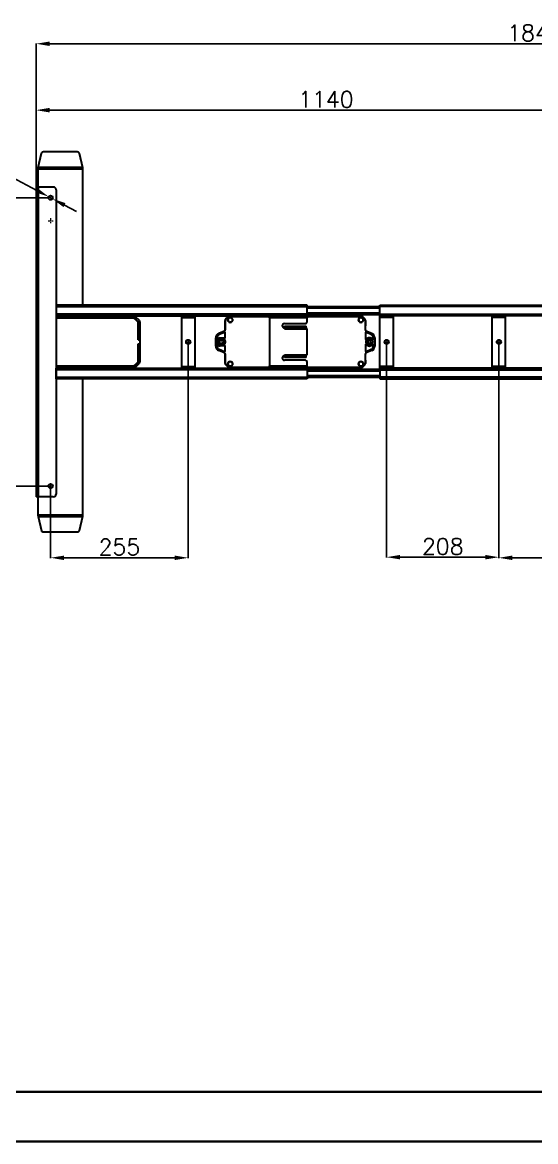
# Model space of a CAD drawing. Header units: millimetres. Extents: x 20580 to 29102, y 1988 to 5937.
# Drawn here: x 24687 to 25638, y 2064 to 4141 of the extents above; entities that cross this region are included whole.
import ezdxf

# ---------------------------------------------------------------- set-up
doc = ezdxf.new("R2010")
doc.units = ezdxf.units.MM
doc.linetypes.add('CENTER2', pattern=[7.5, 5, -1, 0.5, -1])
for name, color, linetype, lineweight in [('CAXA0', 7, 'Continuous', 70), ('CAXA3', 7, 'Continuous', 18), ('輪廓線', 7, 'Continuous', 20)]:
    doc.layers.add(name, color=color, linetype=linetype, lineweight=lineweight)
doc.styles.get("Standard").update_dxf_attribs({"font": 'romans.shx'})
doc.dimstyles.new('ISO-25', dxfattribs={"dimtxt": 6, "dimasz": 6, "dimexe": 0.5, "dimexo": 0.625, "dimgap": 1.2, "dimtad": 1, "dimdsep": 46, "dimtxsty": 'Standard', "dimcen": 2.5, "dimclrd": 3, "dimclre": 3, "dimclrt": 3, "dimadec": 0, "dimazin": 0, "dimtfac": 1, "dimtmove": 0, "dimatfit": 3, "dimfxl": 1.25, "dimarcsym": 0})

# ---------------------------------------------------------------- blocks, each defined once
blk = doc.blocks.new('*D129')
at = {"layer": 'Defpoints', "color": 0}
for p in [(25851.9, 3977.9), (24711.9, 3835.3), (25851.9, 3835.3)]:
    blk.add_point(p, dxfattribs=at)
at = {"layer": '輪廓線', "color": 4, "lineweight": -2}
for p, q in [((24711.9, 3835.9), (24711.9, 3978.4)), ((24736.9, 3977.9), (25826.9, 3977.9)), ((25851.9, 3835.9), (25851.9, 3978.4))]:
    blk.add_line(p, q, dxfattribs=at)
at = {"layer": '輪廓線', "color": 4}
for points in [[(24736.9, 3982.1), (24736.9, 3973.7), (24711.9, 3977.9)], [(25826.9, 3982.1), (25826.9, 3973.7), (25851.9, 3977.9)]]:
    blk.add_solid(points, dxfattribs=at)
at = {"layer": '輪廓線', "color": 4, "lineweight": 18, "insert": (25249.3, 3997.9), "char_height": 30, "attachment_point": 5}
blk.add_mtext('1140', dxfattribs=at)
blk = doc.blocks.new('*D130')
at = {"layer": 'Defpoints', "color": 0}
for p in [(26551.9, 4101.2), (24711.9, 3835.3), (26551.9, 3835.3)]:
    blk.add_point(p, dxfattribs=at)
at = {"layer": '輪廓線', "color": 4, "lineweight": -2}
for p, q in [((24711.9, 3835.9), (24711.9, 4101.7)), ((24736.9, 4101.2), (26526.9, 4101.2)), ((26551.9, 3835.9), (26551.9, 4101.7))]:
    blk.add_line(p, q, dxfattribs=at)
at = {"layer": '輪廓線', "color": 4}
for points in [[(24736.9, 4105.3), (24736.9, 4097), (24711.9, 4101.2)], [(26526.9, 4105.3), (26526.9, 4097), (26551.9, 4101.2)]]:
    blk.add_solid(points, dxfattribs=at)
at = {"layer": '輪廓線', "color": 4, "lineweight": 18, "insert": (25636.9, 4121.2), "char_height": 30, "attachment_point": 5}
blk.add_mtext('1840', dxfattribs=at)
blk = doc.blocks.new('*D131')
at = {"layer": 'Defpoints', "color": 0}
for p in [(24734.9, 3815.3), (24598.4, 3280.3), (24734.9, 3280.3)]:
    blk.add_point(p, dxfattribs=at)
at = {"layer": '輪廓線', "color": 4, "lineweight": -2}
for p, q in [((24734.3, 3815.3), (24597.9, 3815.3)), ((24598.4, 3790.3), (24598.4, 3305.3)), ((24734.3, 3280.3), (24597.9, 3280.3))]:
    blk.add_line(p, q, dxfattribs=at)
at = {"layer": '輪廓線', "color": 4}
for points in [[(24594.3, 3790.3), (24602.6, 3790.3), (24598.4, 3815.3)], [(24594.3, 3305.3), (24602.6, 3305.3), (24598.4, 3280.3)]]:
    blk.add_solid(points, dxfattribs=at)
at = {"layer": '輪廓線', "color": 4, "lineweight": 18, "insert": (24578.4, 3547.8), "char_height": 30, "attachment_point": 5, "rotation": 90}
blk.add_mtext('535', dxfattribs=at)
blk = doc.blocks.new('*D132')
at = {"layer": 'Defpoints', "color": 0}
for p in [(24735.4, 3817.2), (24742.5, 3813.4)]:
    blk.add_point(p, dxfattribs=at)
at = {"layer": '輪廓線', "color": 4, "lineweight": -2}
for p, q in [((24485.2, 3949.6), (24713.3, 3828.9)), ((24742.5, 3813.4), (24735.4, 3817.2)), ((24764.6, 3801.7), (24786.7, 3790))]:
    blk.add_line(p, q, dxfattribs=at)
at = {"layer": '輪廓線', "color": 4}
for points in [[(24715.3, 3832.6), (24711.4, 3825.2), (24735.4, 3817.2)], [(24766.5, 3805.4), (24762.6, 3798.1), (24742.5, 3813.4)]]:
    blk.add_solid(points, dxfattribs=at)
at = {"layer": '輪廓線', "color": 4, "lineweight": 18, "insert": (24548.9, 3938.6), "char_height": 30, "attachment_point": 5, "rotation": 332.1}
blk.add_mtext('7-∅8', dxfattribs=at)
blk = doc.blocks.new('*D133')
at = {"layer": 'Defpoints', "color": 0}
for p in [(24993.9, 3543), (24738.9, 3275.5), (24738.9, 3147.2)]:
    blk.add_point(p, dxfattribs=at)
at = {"layer": '輪廓線', "color": 4, "lineweight": -2}
for p, q in [((24993.9, 3542.4), (24993.9, 3146.7)), ((24738.9, 3274.9), (24738.9, 3146.7)), ((24968.9, 3147.2), (24763.9, 3147.2))]:
    blk.add_line(p, q, dxfattribs=at)
at = {"layer": '輪廓線', "color": 4}
for points in [[(24763.9, 3151.3), (24763.9, 3143), (24738.9, 3147.2)], [(24968.9, 3151.3), (24968.9, 3143), (24993.9, 3147.2)]]:
    blk.add_solid(points, dxfattribs=at)
at = {"layer": '輪廓線', "color": 4, "lineweight": 18, "insert": (24866.4, 3167.2), "char_height": 30, "attachment_point": 5}
blk.add_mtext('255', dxfattribs=at)
blk = doc.blocks.new('*D134')
at = {"layer": 'Defpoints', "color": 0}
for p in [(25361.9, 3543), (25569.9, 3543), (25569.9, 3148.3)]:
    blk.add_point(p, dxfattribs=at)
at = {"layer": '輪廓線', "color": 4, "lineweight": -2}
for p, q in [((25361.9, 3542.4), (25361.9, 3147.8)), ((25569.9, 3542.4), (25569.9, 3147.8)), ((25386.9, 3148.3), (25544.9, 3148.3))]:
    blk.add_line(p, q, dxfattribs=at)
at = {"layer": '輪廓線', "color": 4}
for points in [[(25386.9, 3152.5), (25386.9, 3144.2), (25361.9, 3148.3)], [(25544.9, 3152.5), (25544.9, 3144.2), (25569.9, 3148.3)]]:
    blk.add_solid(points, dxfattribs=at)
at = {"layer": '輪廓線', "color": 4, "lineweight": 18, "insert": (25465.9, 3168.3), "char_height": 30, "attachment_point": 5}
blk.add_mtext('208', dxfattribs=at)
blk = doc.blocks.new('*D135')
at = {"layer": 'Defpoints', "color": 0}
for p in [(25569.9, 3542.4), (25824.9, 3275.5), (25824.9, 3147.2)]:
    blk.add_point(p, dxfattribs=at)
at = {"layer": '輪廓線', "color": 4, "lineweight": -2}
for p, q in [((25569.9, 3541.8), (25569.9, 3146.7)), ((25824.9, 3274.9), (25824.9, 3146.7)), ((25594.9, 3147.2), (25799.9, 3147.2))]:
    blk.add_line(p, q, dxfattribs=at)
at = {"layer": '輪廓線', "color": 4}
for points in [[(25594.9, 3151.4), (25594.9, 3143), (25569.9, 3147.2)], [(25799.9, 3151.4), (25799.9, 3143), (25824.9, 3147.2)]]:
    blk.add_solid(points, dxfattribs=at)
at = {"layer": '輪廓線', "color": 4, "lineweight": 18, "insert": (25697.4, 3167.2), "char_height": 30, "attachment_point": 5}
blk.add_mtext('255', dxfattribs=at)

msp = doc.modelspace()

# ---------------------------------------------------------------- linework, layer by layer
at = {"linetype": 'Continuous', "lineweight": 30}
for p, q in [((24715.614, 3871.834), (24722.151, 3898.317)), ((24788.796, 3900.31), (24725.089, 3900.31)), ((24791.735, 3898.317), (24798.271, 3871.834)), ((24798.946, 3868.539), (24714.939, 3868.539)), ((24714.939, 3868.539), (24714.939, 3835.31)), ((24798.271, 3871.834), (24715.614, 3871.834)), ((24798.946, 3616.31), (24798.946, 3868.539)), ((24711.943, 3835.31), (24711.943, 3260.31)), ((24715.943, 3835.31), (24711.943, 3835.31)), ((24715.943, 3835.31), (24715.943, 3260.31)), ((24743.943, 3835.31), (24715.943, 3835.31)), ((24748.943, 3830.31), (24748.943, 3265.31)), ((24748.943, 3616.31), (24749.443, 3616.31)), ((24749.443, 3614.31), (24748.943, 3614.31)), ((25214.443, 3616.31), (24749.443, 3616.31)), ((24749.443, 3616.31), (24749.443, 3613.31)), ((25214.443, 3613.31), (25214.443, 3616.31)), ((25349.447, 3616.31), (25814.447, 3616.31)), ((25349.447, 3613.31), (25349.447, 3616.31)), ((24748.943, 3613.31), (24749.443, 3613.31)), ((24749.443, 3599.31), (24748.943, 3599.31)), ((24748.943, 3598.31), (24749.443, 3598.31)), ((24748.943, 3596.31), (24749.443, 3596.31)), ((24748.943, 3595.81), (24892.872, 3595.81)), ((24749.443, 3613.31), (25214.443, 3613.31)), ((24749.443, 3613.31), (24749.443, 3599.31)), ((25214.443, 3599.31), (24749.443, 3599.31)), ((24749.443, 3599.31), (24749.443, 3596.31)), ((24749.443, 3596.31), (24981.443, 3596.31)), ((24798.946, 3595.81), (24798.946, 3596.31)), ((24872.443, 3596.31), (24872.443, 3596.227)), ((24872.443, 3596.227), (24872.912, 3595.956)), ((24872.443, 3596.227), (24878.443, 3596.227)), ((24872.912, 3595.956), (24872.659, 3595.81)), ((24872.912, 3595.956), (24877.974, 3595.956)), ((24877.974, 3595.956), (24878.443, 3596.227)), ((24878.226, 3595.81), (24877.974, 3595.956)), ((24878.443, 3596.227), (24878.443, 3596.31)), ((24903.478, 3587.275), (24896.407, 3594.346)), ((24981.443, 3596.31), (25006.443, 3596.31)), ((24981.443, 3596.31), (24981.443, 3593.31)), ((25006.443, 3596.31), (25144.711, 3596.31)), ((25006.443, 3596.31), (25006.443, 3593.31)), ((25063.614, 3590.482), (25067.271, 3594.139)), ((25063.754, 3590.424), (25067.329, 3593.999)), ((25067.271, 3594.139), (25067.329, 3593.999)), ((25070.099, 3595.31), (25144.443, 3595.31)), ((25070.099, 3595.31), (25070.157, 3595.171)), ((25070.157, 3595.171), (25144.443, 3595.171)), ((25144.443, 3593.81), (25144.443, 3596.31)), ((25146.443, 3593.81), (25144.443, 3593.81)), ((25144.443, 3592.31), (25144.443, 3593.81)), ((25144.711, 3596.31), (25146.443, 3596.31)), ((25146.443, 3596.31), (25146.443, 3593.81)), ((25162.443, 3596.31), (25146.443, 3596.31)), ((25146.443, 3593.81), (25162.443, 3593.81)), ((25162.443, 3593.81), (25162.443, 3596.31)), ((25162.443, 3596.31), (25164.175, 3596.31)), ((25164.443, 3593.81), (25162.443, 3593.81)), ((25164.175, 3596.31), (25194.711, 3596.31)), ((25164.443, 3593.81), (25164.443, 3596.31)), ((25164.443, 3593.81), (25194.443, 3593.81)), ((25194.443, 3596.31), (25194.443, 3593.81)), ((25196.443, 3593.81), (25194.443, 3593.81)), ((25194.711, 3596.31), (25196.443, 3596.31)), ((25196.443, 3596.31), (25196.443, 3593.81)), ((25212.443, 3596.31), (25196.443, 3596.31)), ((25196.443, 3593.81), (25212.443, 3593.81)), ((25212.443, 3593.81), (25212.443, 3596.31)), ((25212.443, 3596.31), (25214.175, 3596.31)), ((25214.443, 3593.81), (25212.443, 3593.81)), ((25214.175, 3596.31), (25214.443, 3596.31)), ((25214.443, 3613.81), (25349.447, 3613.81)), ((25214.443, 3599.31), (25214.443, 3613.31)), ((25214.443, 3610.81), (25349.447, 3610.81)), ((25214.443, 3601.81), (25349.447, 3601.81)), ((25214.443, 3596.31), (25214.443, 3599.31)), ((25214.443, 3598.81), (25349.447, 3598.81)), ((25214.443, 3596.31), (25214.443, 3593.81)), ((25214.443, 3595.31), (25314.786, 3595.31)), ((25214.443, 3595.171), (25314.728, 3595.171)), ((25214.443, 3593.81), (25214.443, 3592.31)), ((25314.786, 3595.31), (25314.728, 3595.171)), ((25317.614, 3594.139), (25317.556, 3593.999)), ((25317.556, 3593.999), (25321.132, 3590.424)), ((25317.614, 3594.139), (25321.271, 3590.482)), ((25814.447, 3613.31), (25349.447, 3613.31)), ((25349.447, 3599.31), (25349.447, 3613.31)), ((25349.447, 3599.31), (25814.447, 3599.31)), ((25349.447, 3596.31), (25349.447, 3599.31)), ((25374.447, 3596.31), (25349.447, 3596.31)), ((25349.447, 3593.31), (25349.447, 3596.31)), ((25557.447, 3596.31), (25374.447, 3596.31)), ((25374.447, 3593.31), (25374.447, 3596.31)), ((25582.447, 3596.31), (25557.447, 3596.31)), ((25557.447, 3593.31), (25557.447, 3596.31)), ((25814.447, 3596.31), (25582.447, 3596.31)), ((25582.447, 3593.31), (25582.447, 3596.31)), ((24748.943, 3592.81), (24892.872, 3592.81)), ((24802.272, 3592.56), (24748.943, 3592.56)), ((24891.439, 3592.351), (24748.943, 3592.351)), ((24750.943, 3592.81), (24750.943, 3592.56)), ((24759.943, 3592.56), (24759.943, 3592.81)), ((24802.443, 3592.389), (24802.272, 3592.56)), ((24804.943, 3592.389), (24802.443, 3592.389)), ((24805.114, 3592.56), (24804.943, 3592.389)), ((24806.593, 3592.56), (24805.114, 3592.56)), ((24806.593, 3592.81), (24806.593, 3592.56)), ((24808.943, 3592.56), (24806.593, 3592.56)), ((24808.943, 3592.56), (24808.943, 3592.81)), ((24810.943, 3592.56), (24808.943, 3592.56)), ((24810.943, 3592.81), (24810.943, 3592.56)), ((24813.293, 3592.56), (24810.943, 3592.56)), ((24813.293, 3592.56), (24813.293, 3592.81)), ((24814.772, 3592.56), (24813.293, 3592.56)), ((24814.943, 3592.389), (24814.772, 3592.56)), ((24817.443, 3592.389), (24814.943, 3592.389)), ((24817.614, 3592.56), (24817.443, 3592.389)), ((24872.272, 3592.56), (24817.614, 3592.56)), ((24870.943, 3592.81), (24870.943, 3592.56)), ((24872.443, 3592.389), (24872.272, 3592.56)), ((24874.943, 3592.389), (24872.443, 3592.389)), ((24875.114, 3592.56), (24874.943, 3592.389)), ((24876.593, 3592.56), (24875.114, 3592.56)), ((24876.593, 3592.81), (24876.593, 3592.56)), ((24878.943, 3592.56), (24876.593, 3592.56)), ((24878.943, 3592.56), (24878.943, 3592.81)), ((24880.943, 3592.56), (24878.943, 3592.56)), ((24880.943, 3592.81), (24880.943, 3592.56)), ((24883.293, 3592.56), (24880.943, 3592.56)), ((24883.293, 3592.56), (24883.293, 3592.81)), ((24884.772, 3592.56), (24883.293, 3592.56)), ((24884.022, 3592.81), (24884.022, 3592.56)), ((24884.943, 3592.389), (24884.772, 3592.56)), ((24887.443, 3592.389), (24884.943, 3592.389)), ((24887.614, 3592.56), (24887.443, 3592.389)), ((24891.526, 3592.56), (24887.614, 3592.56)), ((24891.439, 3592.351), (24891.526, 3592.56)), ((24894.286, 3592.225), (24901.357, 3585.154)), ((24894.464, 3591.721), (24894.299, 3591.721)), ((24901.536, 3584.65), (24894.464, 3591.721)), ((24894.974, 3590.887), (24895.061, 3591.096)), ((24900.019, 3585.842), (24894.974, 3590.887)), ((24900.228, 3585.928), (24895.061, 3591.096)), ((24900.019, 3585.842), (24900.228, 3585.928)), ((24901.693, 3582.393), (24901.483, 3582.307)), ((24901.483, 3551.56), (24901.483, 3582.307)), ((24901.522, 3580.31), (24901.693, 3580.481)), ((24901.522, 3577.81), (24901.522, 3580.31)), ((24901.693, 3577.639), (24901.522, 3577.81)), ((24901.536, 3583.637), (24901.536, 3584.65)), ((24901.536, 3577.796), (24901.536, 3580.324)), ((24901.608, 3571.81), (24901.608, 3573.81)), ((24901.608, 3573.81), (24901.943, 3573.81)), ((24901.943, 3576.16), (24901.649, 3576.16)), ((24901.693, 3580.481), (24901.693, 3582.393)), ((24901.693, 3576.16), (24901.693, 3577.639)), ((24901.943, 3583.739), (24901.943, 3551.81)), ((24904.943, 3551.81), (24904.943, 3583.739)), ((24981.443, 3593.31), (25006.443, 3593.31)), ((24981.443, 3593.31), (24981.443, 3502.31)), ((25006.443, 3593.31), (25006.443, 3502.31)), ((25062.443, 3581.61), (25062.443, 3587.654)), ((25062.443, 3587.654), (25062.582, 3587.596)), ((25062.443, 3587.654), (25062.443, 3581.56)), ((25062.443, 3581.56), (25062.443, 3570.487)), ((25062.582, 3570.203), (25062.582, 3587.596)), ((25063.614, 3590.482), (25063.754, 3590.424)), ((25214.443, 3592.31), (25144.443, 3592.31)), ((25144.443, 3592.31), (25144.443, 3503.31)), ((25172.443, 3581.81), (25211.443, 3581.81)), ((25172.443, 3574.81), (25172.443, 3576.81)), ((25172.443, 3576.81), (25212.443, 3576.81)), ((25172.443, 3571.81), (25172.443, 3574.81)), ((25172.443, 3574.81), (25212.443, 3574.81)), ((25212.443, 3574.81), (25212.443, 3576.81)), ((25212.443, 3571.81), (25212.443, 3574.81)), ((25214.443, 3571.991), (25212.443, 3572.719)), ((25214.443, 3584.81), (25214.443, 3592.31)), ((25321.271, 3590.482), (25321.132, 3590.424)), ((25322.443, 3587.654), (25322.303, 3587.596)), ((25322.303, 3587.596), (25322.303, 3570.203)), ((25322.443, 3587.654), (25322.443, 3577.71)), ((25322.443, 3577.66), (25322.443, 3587.654)), ((25322.443, 3570.487), (25322.443, 3577.66)), ((25374.447, 3593.31), (25349.447, 3593.31)), ((25349.447, 3502.31), (25349.447, 3593.31)), ((25374.447, 3502.31), (25374.447, 3593.31)), ((25582.447, 3593.31), (25557.447, 3593.31)), ((25557.447, 3502.31), (25557.447, 3593.31)), ((25582.447, 3502.31), (25582.447, 3593.31)), ((24901.522, 3567.81), (24901.693, 3567.981)), ((24901.522, 3565.31), (24901.522, 3567.81)), ((24901.693, 3565.139), (24901.522, 3565.31)), ((24901.522, 3553.81), (24901.667, 3553.956)), ((24901.522, 3551.56), (24901.522, 3553.81)), ((24901.536, 3565.296), (24901.536, 3567.824)), ((24901.608, 3571.81), (24901.943, 3571.81)), ((24901.649, 3569.46), (24901.943, 3569.46)), ((24901.693, 3567.981), (24901.693, 3569.46)), ((24901.693, 3555.456), (24901.693, 3565.139)), ((24901.905, 3562.949), (24901.693, 3562.949)), ((24901.943, 3562.949), (24901.905, 3562.949)), ((25044.943, 3540.074), (25044.943, 3555.547)), ((25047.443, 3554.684), (25047.443, 3555.547)), ((25050.499, 3563.862), (25061.347, 3568.355)), ((25061.2, 3565.588), (25051.455, 3561.552)), ((25053.443, 3555.31), (25061.582, 3555.31)), ((25053.443, 3554.543), (25053.443, 3554.044)), ((25056.443, 3554.543), (25053.443, 3554.543)), ((25056.443, 3554.044), (25053.443, 3554.044)), ((25053.443, 3553.903), (25053.443, 3554.044)), ((25053.443, 3553.903), (25056.443, 3553.903)), ((25053.443, 3553.403), (25053.443, 3553.903)), ((25053.443, 3553.403), (25056.443, 3553.403)), ((25056.443, 3554.543), (25056.443, 3554.044)), ((25056.443, 3553.903), (25056.443, 3554.044)), ((25056.443, 3553.403), (25056.443, 3553.903)), ((25062.495, 3570.167), (25062.582, 3570.203)), ((25062.582, 3556.31), (25062.582, 3564.664)), ((25172.443, 3571.81), (25212.443, 3571.81)), ((25214.443, 3523.63), (25214.443, 3571.991)), ((25322.303, 3570.203), (25322.39, 3570.167)), ((25322.393, 3564.627), (25322.393, 3553.413)), ((25323.538, 3568.355), (25334.387, 3563.862)), ((25333.43, 3561.552), (25323.775, 3565.551)), ((25337.443, 3553.413), (25337.443, 3555.547)), ((25339.943, 3555.547), (25339.943, 3540.074)), ((24904.693, 3551.56), (24901.483, 3551.56)), ((24901.483, 3544.06), (24904.693, 3544.06)), ((24901.483, 3513.314), (24901.483, 3544.06)), ((24901.522, 3541.81), (24901.522, 3544.06)), ((24901.667, 3541.665), (24901.522, 3541.81)), ((24901.693, 3530.481), (24901.693, 3540.165)), ((24901.905, 3532.672), (24901.693, 3532.672)), ((24901.943, 3532.672), (24901.905, 3532.672)), ((24901.943, 3551.81), (24904.943, 3551.81)), ((24901.943, 3551.56), (24901.943, 3551.81)), ((24901.943, 3543.81), (24901.943, 3544.06)), ((24901.943, 3543.81), (24901.943, 3511.881)), ((24904.943, 3543.81), (24901.943, 3543.81)), ((24904.693, 3544.06), (24904.693, 3551.56)), ((24904.943, 3543.81), (24904.943, 3551.81)), ((24904.943, 3511.881), (24904.943, 3543.81)), ((25047.443, 3540.074), (25047.443, 3540.937)), ((25061.347, 3527.265), (25050.499, 3531.759)), ((25051.455, 3534.069), (25061.2, 3530.033)), ((25053.443, 3550.56), (25056.443, 3550.56)), ((25056.443, 3545.06), (25053.443, 3545.06)), ((25056.443, 3542.218), (25053.443, 3542.218)), ((25053.443, 3541.718), (25053.443, 3542.218)), ((25056.443, 3541.718), (25053.443, 3541.718)), ((25053.443, 3541.577), (25053.443, 3541.718)), ((25053.443, 3541.577), (25056.443, 3541.577)), ((25053.443, 3541.577), (25053.443, 3541.078)), ((25053.443, 3541.078), (25056.443, 3541.078)), ((25061.582, 3540.31), (25053.443, 3540.31)), ((25056.443, 3542.218), (25056.443, 3541.718)), ((25056.443, 3541.718), (25056.443, 3541.577)), ((25056.443, 3541.078), (25056.443, 3541.577)), ((25062.582, 3530.956), (25062.582, 3539.31)), ((25322.393, 3542.208), (25322.393, 3530.994)), ((25334.387, 3531.759), (25323.538, 3527.265)), ((25323.775, 3530.07), (25333.43, 3534.069)), ((25337.443, 3540.074), (25337.443, 3542.208)), ((24901.357, 3510.467), (24894.286, 3503.396)), ((24894.464, 3503.9), (24901.536, 3510.971)), ((24901.483, 3513.314), (24901.693, 3513.227)), ((24901.522, 3530.31), (24901.693, 3530.481)), ((24901.522, 3527.81), (24901.522, 3530.31)), ((24901.693, 3527.639), (24901.522, 3527.81)), ((24901.522, 3517.81), (24901.693, 3517.981)), ((24901.522, 3515.31), (24901.522, 3517.81)), ((24901.693, 3515.139), (24901.522, 3515.31)), ((24901.536, 3527.796), (24901.536, 3530.324)), ((24901.536, 3515.296), (24901.536, 3517.824)), ((24901.536, 3510.971), (24901.536, 3511.984)), ((24901.608, 3521.81), (24901.608, 3523.81)), ((24901.608, 3523.81), (24901.943, 3523.81)), ((24901.608, 3521.81), (24901.943, 3521.81)), ((24901.943, 3526.16), (24901.649, 3526.16)), ((24901.649, 3519.46), (24901.943, 3519.46)), ((24901.693, 3526.16), (24901.693, 3527.639)), ((24901.693, 3517.981), (24901.693, 3519.46)), ((24901.693, 3513.227), (24901.693, 3515.139)), ((25062.443, 3525.134), (25062.443, 3515.06)), ((25062.443, 3515.06), (25062.443, 3507.967)), ((25062.443, 3507.967), (25062.443, 3514.96)), ((25062.582, 3525.417), (25062.495, 3525.454)), ((25062.582, 3508.025), (25062.582, 3525.417)), ((25172.443, 3520.81), (25172.443, 3523.81)), ((25172.443, 3523.81), (25212.443, 3523.81)), ((25172.443, 3518.81), (25172.443, 3520.81)), ((25212.443, 3520.81), (25172.443, 3520.81)), ((25212.443, 3518.81), (25172.443, 3518.81)), ((25211.443, 3513.81), (25172.443, 3513.81)), ((25212.443, 3520.81), (25212.443, 3523.81)), ((25212.443, 3522.902), (25214.443, 3523.63)), ((25212.443, 3518.81), (25212.443, 3520.81)), ((25214.443, 3503.31), (25214.443, 3510.81)), ((25322.39, 3525.454), (25322.303, 3525.417)), ((25322.303, 3525.417), (25322.303, 3508.025)), ((25322.443, 3513.96), (25322.443, 3525.134)), ((25322.443, 3507.967), (25322.443, 3513.96)), ((25322.443, 3513.91), (25322.443, 3507.967)), ((24748.943, 3503.27), (24891.439, 3503.27)), ((24748.943, 3503.06), (24802.272, 3503.06)), ((24892.872, 3502.81), (24748.943, 3502.81)), ((24892.872, 3499.81), (24748.943, 3499.81)), ((24748.943, 3499.31), (24749.443, 3499.31)), ((24748.943, 3497.31), (24749.443, 3497.31)), ((24749.443, 3496.31), (24748.943, 3496.31)), ((24749.443, 3499.31), (24981.443, 3499.31)), ((24749.443, 3496.31), (24749.443, 3499.31)), ((25214.443, 3496.31), (24749.443, 3496.31)), ((24749.443, 3482.31), (24749.443, 3496.31)), ((24750.943, 3503.06), (24750.943, 3502.81)), ((24759.943, 3502.81), (24759.943, 3503.06)), ((24798.946, 3499.31), (24798.946, 3499.81)), ((24802.272, 3503.06), (24802.443, 3503.231)), ((24802.443, 3503.231), (24804.943, 3503.231)), ((24804.943, 3503.231), (24805.114, 3503.06)), ((24805.114, 3503.06), (24806.593, 3503.06)), ((24806.593, 3503.06), (24806.593, 3502.81)), ((24808.943, 3503.06), (24806.593, 3503.06)), ((24810.943, 3503.06), (24808.943, 3503.06)), ((24808.943, 3502.81), (24808.943, 3503.06)), ((24813.293, 3503.06), (24810.943, 3503.06)), ((24810.943, 3502.81), (24810.943, 3503.06)), ((24813.293, 3502.81), (24813.293, 3503.06)), ((24813.293, 3503.06), (24814.772, 3503.06)), ((24814.772, 3503.06), (24814.943, 3503.231)), ((24814.943, 3503.231), (24817.443, 3503.231)), ((24817.443, 3503.231), (24817.614, 3503.06)), ((24817.614, 3503.06), (24872.272, 3503.06)), ((24870.943, 3503.06), (24870.943, 3502.81)), ((24872.272, 3503.06), (24872.443, 3503.231)), ((24872.443, 3503.231), (24874.943, 3503.231)), ((24872.912, 3499.665), (24872.443, 3499.394)), ((24872.443, 3499.394), (24872.443, 3499.31)), ((24878.443, 3499.394), (24872.443, 3499.394)), ((24872.659, 3499.81), (24872.912, 3499.665)), ((24877.974, 3499.665), (24872.912, 3499.665)), ((24874.943, 3503.231), (24875.114, 3503.06)), ((24875.114, 3503.06), (24876.593, 3503.06)), ((24876.593, 3503.06), (24876.593, 3502.81)), ((24878.943, 3503.06), (24876.593, 3503.06)), ((24877.974, 3499.665), (24878.226, 3499.81)), ((24878.443, 3499.394), (24877.974, 3499.665)), ((24878.443, 3499.31), (24878.443, 3499.394)), ((24880.943, 3503.06), (24878.943, 3503.06)), ((24878.943, 3502.81), (24878.943, 3503.06)), ((24883.293, 3503.06), (24880.943, 3503.06)), ((24880.943, 3502.81), (24880.943, 3503.06)), ((24883.293, 3502.81), (24883.293, 3503.06)), ((24883.293, 3503.06), (24884.772, 3503.06)), ((24884.022, 3503.06), (24884.022, 3502.811)), ((24884.1, 3502.812), (24884.022, 3502.81)), ((24884.022, 3502.811), (24884.022, 3502.81)), ((24884.772, 3503.06), (24884.943, 3503.231)), ((24884.943, 3503.231), (24887.443, 3503.231)), ((24887.443, 3503.231), (24887.614, 3503.06)), ((24887.614, 3503.06), (24891.526, 3503.06)), ((24891.439, 3503.27), (24891.526, 3503.06)), ((24894.299, 3503.9), (24894.464, 3503.9)), ((24894.974, 3504.734), (24900.019, 3509.779)), ((24894.974, 3504.734), (24895.061, 3504.525)), ((24895.061, 3504.525), (24900.228, 3509.692)), ((24896.407, 3501.275), (24903.478, 3508.346)), ((24900.019, 3509.779), (24900.228, 3509.692)), ((24981.443, 3502.31), (25006.443, 3502.31)), ((24981.443, 3502.31), (24981.443, 3499.31)), ((24981.443, 3499.31), (25006.443, 3499.31)), ((25006.443, 3502.31), (25006.443, 3499.31)), ((25006.443, 3499.31), (25144.711, 3499.31)), ((25062.443, 3507.967), (25062.582, 3508.025)), ((25063.614, 3505.139), (25063.754, 3505.197)), ((25067.271, 3501.482), (25063.614, 3505.139)), ((25067.329, 3501.621), (25063.754, 3505.197)), ((25067.271, 3501.482), (25067.329, 3501.621)), ((25070.099, 3500.31), (25070.157, 3500.45)), ((25144.443, 3500.31), (25070.099, 3500.31)), ((25144.443, 3500.45), (25070.157, 3500.45)), ((25144.443, 3503.31), (25214.443, 3503.31)), ((25144.443, 3501.81), (25144.443, 3503.31)), ((25144.443, 3499.31), (25144.443, 3501.81)), ((25144.443, 3501.81), (25146.443, 3501.81)), ((25146.443, 3499.31), (25144.711, 3499.31)), ((25146.443, 3501.81), (25146.443, 3499.31)), ((25162.443, 3501.81), (25146.443, 3501.81)), ((25146.443, 3499.31), (25162.443, 3499.31)), ((25162.443, 3499.31), (25162.443, 3501.81)), ((25162.443, 3501.81), (25164.443, 3501.81)), ((25164.175, 3499.31), (25162.443, 3499.31)), ((25164.175, 3499.31), (25194.711, 3499.31)), ((25164.443, 3499.31), (25164.443, 3501.81)), ((25164.443, 3501.81), (25194.443, 3501.81)), ((25194.443, 3501.81), (25194.443, 3499.31)), ((25194.443, 3501.81), (25196.443, 3501.81)), ((25196.443, 3499.31), (25194.711, 3499.31)), ((25196.443, 3501.81), (25196.443, 3499.31)), ((25212.443, 3501.81), (25196.443, 3501.81)), ((25196.443, 3499.31), (25212.443, 3499.31)), ((25212.443, 3499.31), (25212.443, 3501.81)), ((25212.443, 3501.81), (25214.443, 3501.81)), ((25214.175, 3499.31), (25212.443, 3499.31)), ((25214.175, 3499.31), (25214.443, 3499.31)), ((25214.443, 3501.81), (25214.443, 3503.31)), ((25214.443, 3501.81), (25214.443, 3499.31)), ((25314.728, 3500.45), (25214.443, 3500.45)), ((25314.786, 3500.31), (25214.443, 3500.31)), ((25214.443, 3499.31), (25214.443, 3496.31)), ((25349.447, 3496.81), (25214.443, 3496.81)), ((25214.443, 3496.31), (25214.443, 3482.31)), ((25349.447, 3493.81), (25214.443, 3493.81)), ((25314.786, 3500.31), (25314.728, 3500.45)), ((25321.132, 3505.197), (25317.556, 3501.621)), ((25317.614, 3501.482), (25317.556, 3501.621)), ((25321.271, 3505.139), (25317.614, 3501.482)), ((25321.271, 3505.139), (25321.132, 3505.197)), ((25322.443, 3507.967), (25322.303, 3508.025)), ((25374.447, 3502.31), (25349.447, 3502.31)), ((25349.447, 3499.31), (25349.447, 3502.31)), ((25374.447, 3499.31), (25349.447, 3499.31)), ((25349.447, 3499.31), (25349.447, 3496.31)), ((25349.447, 3496.31), (25814.447, 3496.31)), ((25349.447, 3496.31), (25349.447, 3482.31)), ((25374.447, 3499.31), (25374.447, 3502.31)), ((25557.447, 3499.31), (25374.447, 3499.31)), ((25582.447, 3502.31), (25557.447, 3502.31)), ((25557.447, 3499.31), (25557.447, 3502.31)), ((25582.447, 3499.31), (25557.447, 3499.31)), ((25582.447, 3499.31), (25582.447, 3502.31)), ((25814.447, 3499.31), (25582.447, 3499.31)), ((24748.943, 3482.31), (24749.443, 3482.31)), ((24749.443, 3481.31), (24748.943, 3481.31)), ((24748.943, 3479.31), (24749.443, 3479.31)), ((24749.443, 3482.31), (25214.443, 3482.31)), ((24749.443, 3479.31), (24749.443, 3482.31)), ((25214.443, 3479.31), (24749.443, 3479.31)), ((24798.946, 3227.082), (24798.946, 3479.31)), ((25349.447, 3484.81), (25214.443, 3484.81)), ((25214.443, 3482.31), (25214.443, 3479.31)), ((25349.447, 3481.81), (25214.443, 3481.81)), ((25814.447, 3482.31), (25349.447, 3482.31)), ((25349.447, 3482.31), (25349.447, 3479.31)), ((25349.447, 3479.31), (25814.447, 3479.31)), ((24715.943, 3260.31), (24711.943, 3260.31)), ((24714.939, 3260.31), (24714.939, 3227.082)), ((24743.943, 3260.31), (24715.943, 3260.31)), ((24714.939, 3227.082), (24798.946, 3227.082)), ((24715.614, 3223.787), (24798.271, 3223.787)), ((24715.614, 3223.787), (24722.151, 3197.304)), ((24798.271, 3223.787), (24791.735, 3197.304)), ((24725.089, 3195.31), (24788.796, 3195.31))]:
    msp.add_line(p, q, dxfattribs=at)
at = {"color": 1, "linetype": 'CENTER2', "lineweight": 15}
for p, q in [((24734.157, 3772.81), (24743.728, 3772.81)), ((24738.943, 3777.61), (24738.943, 3768.01)), ((24993.943, 3552.61), (24993.943, 3543.01)), ((25361.947, 3552.61), (25361.947, 3543.01)), ((25569.947, 3552.61), (25569.947, 3543.01)), ((24989.157, 3547.81), (24998.728, 3547.81)), ((25357.161, 3547.81), (25366.732, 3547.81)), ((25565.161, 3547.81), (25574.732, 3547.81)), ((24738.943, 3285.11), (24738.943, 3275.51)), ((24734.157, 3280.31), (24743.728, 3280.31))]:
    msp.add_line(p, q, dxfattribs=at)
at = {"linetype": 'Continuous', "lineweight": 30, "flags": 128}
for points in [[(24748.943, 3609.775), (24749.154, 3609.798), (24749.443, 3609.81)], [(24749.443, 3602.81), (24749.154, 3602.822), (24748.943, 3602.846)], [(25322.411, 3525.409), (25322.417, 3525.366), (25322.425, 3525.32)], [(24749.443, 3492.81), (24749.154, 3492.798), (24748.943, 3492.775)], [(24748.943, 3485.846), (24749.154, 3485.822), (24749.443, 3485.81)]]:
    msp.add_lwpolyline(points, dxfattribs=at)
at = {"linetype": 'Continuous', "lineweight": 30}
for centre, radius in [((24738.943, 3815.31), 4), ((25071.943, 3588.56), 4.4), ((25314.193, 3588.56), 4.4), ((25329.943, 3547.81), 6.233), ((25329.943, 3547.81), 6.092), ((24993.943, 3547.81), 4), ((25329.943, 3547.81), 2.75), ((25361.947, 3547.81), 4), ((25569.947, 3547.81), 4), ((25071.943, 3507.06), 4.4), ((25314.193, 3507.06), 4.4), ((24738.943, 3280.31), 4)]:
    msp.add_circle(centre, radius, dxfattribs=at)
for centre, radius, start, end in [((24743.943, 3830.31), 5, 0, 90), ((24892.872, 3590.81), 5, 45, 90), ((24884.008, 3591.132), 1.678, 48.510475, 89.526991), ((24892.872, 3590.81), 2, 45, 90), ((24892.824, 3591.032), 1.779, 22.778653, 88.462032), ((24893.78, 3591.762), 0.686, 356.57038, 42.461404), ((24899.943, 3583.739), 2, 0, 45), ((24900.851, 3584.691), 0.686, 356.569849, 42.461935), ((24900.657, 3583.71), 1.286, 1.295071, 46.905325), ((24899.943, 3583.739), 5, 0, 45), ((25071.943, 3588.56), 4.45, 94.565135, 265.434865), ((25071.604, 3592.797), 0.2, 32.256324, 94.565135), ((25071.604, 3584.324), 0.2, 265.434865, 327.743676), ((25071.943, 3593.01), 0.2, 212.256324, 327.743676), ((25071.943, 3584.11), 0.2, 32.256324, 147.743676), ((25072.281, 3592.797), 0.2, 85.434865, 147.743676), ((25072.281, 3584.324), 0.2, 212.256324, 274.565135), ((25071.943, 3588.56), 4.45, 274.565135, 85.434865), ((25172.443, 3577.81), 4, 90, 270), ((25211.443, 3584.81), 3, 270, 0), ((25314.193, 3588.56), 4.45, 94.565135, 265.434865), ((25313.854, 3592.797), 0.2, 32.256324, 94.565135), ((25313.854, 3584.324), 0.2, 265.434865, 327.743676), ((25314.193, 3593.01), 0.2, 212.256324, 327.743676), ((25314.193, 3584.11), 0.2, 32.256324, 147.743676), ((25314.531, 3592.797), 0.2, 85.434865, 147.743676), ((25314.531, 3584.324), 0.2, 212.256324, 274.565135), ((25314.193, 3588.56), 4.45, 274.565135, 85.434865), ((24900.66, 3562.908), 1.288, 12.963045, 36.719862), ((24900.821, 3562.951), 1.122, 359.906593, 12.652826), ((25053.943, 3555.547), 9, 112.5, 180), ((25053.443, 3547.81), 6.233, 90, 270), ((25053.443, 3547.81), 6.092, 90, 270), ((25053.943, 3555.547), 6.5, 112.5, 180), ((25048.443, 3554.684), 1, 180, 306.031879), ((25053.443, 3547.81), 7.5, 90, 126.031879), ((25056.443, 3547.81), 6.233, 270, 90), ((25056.443, 3547.81), 6.092, 270, 90), ((25061.582, 3564.664), 1, 0, 112.5), ((25061.582, 3556.31), 1, 270, 0), ((25323.393, 3564.627), 1, 67.5, 180), ((25323.393, 3553.413), 1, 180, 319.351567), ((25324.39, 3569.929), 2, 169.279079, 176.578474), ((25329.918, 3547.81), 7.6, 40.648433, 139.351567), ((25330.943, 3555.547), 6.5, 0, 67.5), ((25330.943, 3555.547), 9, 0, 67.5), ((25336.443, 3553.413), 1, 220.648433, 0), ((24900.654, 3532.716), 1.295, 323.347267, 347.040861), ((24900.812, 3532.671), 1.131, 347.482663, 0.043664), ((25053.943, 3540.074), 9, 180, 247.5), ((25048.443, 3540.937), 1, 53.968121, 180), ((25053.943, 3540.074), 6.5, 180, 247.5), ((25053.443, 3547.81), 7.5, 233.968121, 270), ((25053.443, 3547.81), 2.75, 90, 270), ((25056.443, 3547.81), 2.75, 270, 90), ((25061.582, 3539.31), 1, 0, 90), ((25323.393, 3542.208), 1, 40.648433, 180), ((25329.918, 3547.81), 7.6, 220.648433, 319.351567), ((25330.943, 3540.074), 6.5, 292.5, 0), ((25330.943, 3540.074), 9, 292.5, 0), ((25336.443, 3542.208), 1, 0, 139.351567), ((24899.943, 3511.881), 2, 315, 0), ((24900.851, 3510.93), 0.686, 317.538065, 3.430151), ((24900.657, 3511.911), 1.286, 313.094675, 358.704929), ((24899.943, 3511.881), 5, 315, 0), ((25061.582, 3530.956), 1, 247.5, 0), ((25071.943, 3507.06), 4.45, 94.565135, 265.434865), ((25071.604, 3511.297), 0.2, 32.256324, 94.565135), ((25071.943, 3511.51), 0.2, 212.256324, 327.743676), ((25072.281, 3511.297), 0.2, 85.434865, 147.743676), ((25071.943, 3507.06), 4.45, 274.565135, 85.434865), ((25172.443, 3517.81), 4, 90, 270), ((25211.443, 3510.81), 3, 0, 90), ((25314.193, 3507.06), 4.45, 94.565135, 265.434865), ((25313.854, 3511.297), 0.2, 32.256324, 94.565135), ((25314.193, 3511.51), 0.2, 212.256324, 327.743676), ((25314.531, 3511.297), 0.2, 85.434865, 147.743676), ((25314.193, 3507.06), 4.45, 274.565135, 85.434865), ((25323.393, 3530.994), 1, 180, 292.5), ((25324.39, 3525.692), 2, 183.421527, 186.435077), ((24884.008, 3504.487), 1.677, 273.139738, 311.533123), ((24892.824, 3504.589), 1.779, 271.537968, 337.221347), ((24892.872, 3504.81), 2, 270, 315), ((24892.872, 3504.81), 5, 270, 315), ((24893.78, 3503.859), 0.686, 317.538596, 3.42962), ((25071.604, 3502.824), 0.2, 265.434865, 327.743676), ((25071.943, 3502.61), 0.2, 32.256324, 147.743676), ((25072.281, 3502.824), 0.2, 212.256324, 274.565135), ((25313.854, 3502.824), 0.2, 265.434865, 327.743676), ((25314.193, 3502.61), 0.2, 32.256324, 147.743676), ((25314.531, 3502.824), 0.2, 212.256324, 274.565135), ((24743.943, 3265.31), 5, 270, 0)]:
    msp.add_arc(centre, radius, start, end, dxfattribs=at)
for centre, major_axis, ratio, start_param, end_param in [((25070.1, 3591.31), (1.531, -3.696), 0.99982157, 2.74895666, 3.53422865), ((25070.158, 3591.17), (1.531, -3.696), 0.99982157, 2.74895666, 3.53422865), ((25314.728, 3591.17), (-1.531, -3.696), 0.99982157, 2.74895666, 3.53422865), ((25314.786, 3591.31), (-1.531, -3.696), 0.99982157, 2.74895666, 3.53422865), ((24891.438, 3587.35), (1.914, 4.62), 0.99982157, 5.89054931, 6.6758213), ((24891.525, 3587.56), (1.914, 4.62), 0.99982157, 5.89054931, 6.6758213), ((24896.482, 3582.306), (4.62, 1.914), 0.99982157, 5.89054931, 6.6758213), ((24896.692, 3582.393), (4.62, 1.914), 0.99982157, 5.89054931, 6.6758213), ((24901.649, 3573.81), (0, 2.35), 0.01745506, 0, 1.57079633), ((25066.443, 3587.653), (3.696, -1.531), 0.99982157, 2.74895666, 3.53422865), ((25066.583, 3587.595), (3.696, -1.531), 0.99982157, 2.74895666, 3.53422865), ((25318.302, 3587.595), (-3.696, -1.531), 0.99982157, 2.74895666, 3.53422865), ((25318.442, 3587.653), (-3.696, -1.531), 0.99982157, 2.74895666, 3.53422865), ((24901.649, 3571.81), (0, 2.35), 0.01745506, 1.57079633, 3.14159265), ((24901.667, 3555.456), (0, 1.5), 0.01745506, 3.15904595, 4.71238898), ((25060.495, 3570.167), (-1.848, -0.766), 0.99982157, 1.57079633, 2.74895666), ((25060.582, 3570.203), (-1.848, -0.766), 0.99982157, 1.57079633, 2.74895666), ((25324.303, 3570.203), (-1.848, 0.766), 0.99982157, 0.392636, 1.57079633), ((25324.391, 3570.167), (-1.848, 0.766), 0.99982157, 0.38690303, 1.57079633), ((24901.667, 3540.165), (0, 1.5), 0.01745506, 4.71238898, 6.26573201), ((24896.482, 3513.315), (4.62, -1.914), 0.99982157, 5.89054931, 6.6758213), ((24896.692, 3513.228), (4.62, -1.914), 0.99982157, 5.89054931, 6.6758213), ((24901.649, 3523.81), (0, 2.35), 0.01745506, 0, 1.57079633), ((24901.649, 3521.81), (0, 2.35), 0.01745506, 1.57079633, 3.14159265), ((25060.495, 3525.454), (1.848, -0.766), 0.99982157, 0.39263581, 1.57079633), ((25060.582, 3525.418), (1.848, -0.766), 0.99982157, 0.392636, 1.57079633), ((25324.303, 3525.418), (1.848, 0.766), 0.99982157, 1.57079633, 2.74895666), ((25324.391, 3525.454), (1.848, 0.766), 0.99982157, 1.57079633, 2.74895923), ((24891.438, 3508.271), (1.914, -4.62), 0.99982157, 5.89054931, 6.6758213), ((24891.525, 3508.061), (1.914, -4.62), 0.99982157, 5.89054931, 6.6758213), ((25066.443, 3507.968), (3.696, 1.531), 0.99982157, 2.74895666, 3.53422865), ((25066.583, 3508.025), (3.696, 1.531), 0.99982157, 2.74895666, 3.53422865), ((25070.1, 3504.311), (1.531, 3.696), 0.99982157, 2.74895666, 3.53422865), ((25070.158, 3504.451), (1.531, 3.696), 0.99982157, 2.74895666, 3.53422865), ((25314.728, 3504.451), (-1.531, 3.696), 0.99982157, 2.74895666, 3.53422865), ((25314.786, 3504.311), (-1.531, 3.696), 0.99982157, 2.74895666, 3.53422865), ((25318.302, 3508.025), (-3.696, 1.531), 0.99982157, 2.74895666, 3.53422865), ((25318.442, 3507.968), (-3.696, 1.531), 0.99982157, 2.74895666, 3.53422865)]:
    msp.add_ellipse(centre, major_axis=major_axis, ratio=ratio, start_param=start_param, end_param=end_param, dxfattribs=at)
for points, knots in [([(24725.089, 3900.31), (24724.747, 3900.282), (24724.062, 3900.225), (24723.16, 3899.783), (24722.457, 3899.137), (24722.253, 3898.59), (24722.151, 3898.317)], [0, 0, 0, 0, 0.24999849, 0.49999945, 0.74999808, 1, 1, 1, 1]), ([(24791.735, 3898.317), (24791.633, 3898.59), (24791.428, 3899.137), (24790.725, 3899.783), (24789.823, 3900.225), (24789.138, 3900.282), (24788.796, 3900.31)], [0, 0, 0, 0, 0.25000192, 0.50000055, 0.75000151, 1, 1, 1, 1]), ([(24715.614, 3871.834), (24715.494, 3871.322), (24715.254, 3870.301), (24715.044, 3869.126), (24714.939, 3868.539)], [0, 0, 0, 0, 0.50080641, 1, 1, 1, 1]), ([(24798.946, 3868.539), (24798.841, 3869.126), (24798.631, 3870.301), (24798.391, 3871.322), (24798.271, 3871.834)], [0, 0, 0, 0, 0.49919359, 1, 1, 1, 1]), ([(25067.271, 3594.139), (25067.684, 3594.475), (25068.511, 3595.147), (25069.57, 3595.256), (25070.099, 3595.31)], [0, 0, 0, 0, 0.50000207, 1, 1, 1, 1]), ([(25314.786, 3595.31), (25315.316, 3595.256), (25316.375, 3595.147), (25317.201, 3594.475), (25317.614, 3594.139)], [0, 0, 0, 0, 0.5000001, 1, 1, 1, 1]), ([(25053.443, 3554.543), (25052.596, 3554.453), (25051.293, 3554.315), (25049.725, 3553.475), (25048.648, 3552.606), (25047.773, 3551.528), (25046.96, 3549.96), (25046.547, 3547.81), (25046.96, 3545.661), (25047.773, 3544.093), (25048.648, 3543.014), (25049.725, 3542.145), (25051.293, 3541.306), (25052.596, 3541.168), (25053.443, 3541.078)], [0, 0, 0, 0, 0.11972753, 0.18418066, 0.24999997, 0.3158197, 0.38027141, 0.5, 0.61972859, 0.6841803, 0.75000003, 0.81581934, 0.88027247, 1, 1, 1, 1]), ([(25053.443, 3542.218), (25052.739, 3542.293), (25051.657, 3542.407), (25050.355, 3543.105), (25049.46, 3543.827), (25048.733, 3544.723), (25048.058, 3546.025), (25047.715, 3547.81), (25048.058, 3549.596), (25048.733, 3550.898), (25049.46, 3551.794), (25050.355, 3552.516), (25051.657, 3553.213), (25052.739, 3553.328), (25053.443, 3553.403)], [0, 0, 0, 0, 0.11972723, 0.18417948, 0.24999993, 0.31581937, 0.38027133, 0.5, 0.61972867, 0.68418063, 0.75000007, 0.81582052, 0.88027277, 1, 1, 1, 1]), ([(25056.443, 3541.078), (25057.29, 3541.168), (25058.592, 3541.306), (25060.16, 3542.145), (25061.238, 3543.014), (25062.112, 3544.093), (25062.925, 3545.661), (25063.338, 3547.81), (25062.925, 3549.96), (25062.112, 3551.528), (25061.238, 3552.606), (25060.16, 3553.475), (25058.592, 3554.315), (25057.29, 3554.453), (25056.443, 3554.543)], [0, 0, 0, 0, 0.11972757, 0.18417946, 0.24999989, 0.31581964, 0.38027137, 0.5, 0.61972863, 0.68418036, 0.75000011, 0.81582054, 0.88027243, 1, 1, 1, 1]), ([(25056.443, 3553.403), (25057.146, 3553.328), (25058.228, 3553.213), (25059.531, 3552.516), (25060.425, 3551.794), (25061.152, 3550.898), (25061.827, 3549.596), (25062.17, 3547.81), (25061.827, 3546.025), (25061.152, 3544.723), (25060.425, 3543.827), (25059.531, 3543.105), (25058.228, 3542.407), (25057.146, 3542.293), (25056.443, 3542.218)], [0, 0, 0, 0, 0.11972723, 0.18417948, 0.24999993, 0.31581937, 0.38027133, 0.5, 0.61972867, 0.68418063, 0.75000007, 0.81582052, 0.88027277, 1, 1, 1, 1]), ([(25062.443, 3570.487), (25062.455, 3570.453), (25062.47, 3570.411), (25062.485, 3570.306), (25062.488, 3570.286)], [0, 0, 0, 0, 0.81206999, 1, 1, 1, 1]), ([(25062.495, 3570.206), (25062.495, 3570.206), (25062.495, 3570.205), (25062.495, 3570.203), (25062.495, 3570.199), (25062.495, 3570.186), (25062.495, 3570.175), (25062.495, 3570.167)], [0, 0, 0, 0, 0.07541453, 0.16783788, 0.1981326, 0.42142899, 1, 1, 1, 1]), ([(25322.39, 3570.167), (25322.393, 3570.211), (25322.398, 3570.312), (25322.415, 3570.38), (25322.43, 3570.439), (25322.443, 3570.487)], [0, 0, 0, 0, 0.13129486, 0.3016406, 1, 1, 1, 1]), ([(25336.676, 3547.81), (25336.586, 3548.657), (25336.447, 3549.96), (25335.608, 3551.528), (25334.739, 3552.605), (25333.66, 3553.48), (25332.093, 3554.293), (25329.943, 3554.706), (25327.793, 3554.293), (25326.225, 3553.48), (25325.147, 3552.605), (25324.278, 3551.528), (25323.438, 3549.96), (25323.3, 3548.657), (25323.21, 3547.81)], [0, 0, 0, 0, 0.11972843, 0.18418038, 0.25000003, 0.3158198, 0.38027159, 0.5, 0.61972841, 0.6841802, 0.74999997, 0.81581962, 0.88027157, 1, 1, 1, 1]), ([(25324.35, 3547.81), (25324.425, 3548.514), (25324.54, 3549.596), (25325.237, 3550.898), (25325.959, 3551.793), (25326.855, 3552.52), (25328.157, 3553.195), (25329.943, 3553.538), (25331.728, 3553.195), (25333.03, 3552.52), (25333.926, 3551.793), (25334.648, 3550.898), (25335.346, 3549.596), (25335.461, 3548.514), (25335.535, 3547.81)], [0, 0, 0, 0, 0.11972849, 0.1841804, 0.25000006, 0.3158198, 0.38027161, 0.5, 0.61972839, 0.6841802, 0.74999994, 0.8158196, 0.88027151, 1, 1, 1, 1]), ([(25323.21, 3547.81), (25323.3, 3546.964), (25323.438, 3545.661), (25324.278, 3544.093), (25325.147, 3543.016), (25326.225, 3542.141), (25327.793, 3541.328), (25329.943, 3540.915), (25332.093, 3541.328), (25333.66, 3542.141), (25334.739, 3543.016), (25335.608, 3544.093), (25336.447, 3545.661), (25336.586, 3546.964), (25336.676, 3547.81)], [0, 0, 0, 0, 0.11972843, 0.18418038, 0.25000003, 0.3158198, 0.38027159, 0.5, 0.61972841, 0.6841802, 0.74999997, 0.81581962, 0.88027157, 1, 1, 1, 1]), ([(25335.535, 3547.81), (25335.461, 3547.107), (25335.346, 3546.025), (25334.648, 3544.722), (25333.926, 3543.828), (25333.03, 3543.101), (25331.728, 3542.426), (25329.943, 3542.083), (25328.157, 3542.426), (25326.855, 3543.101), (25325.959, 3543.828), (25325.237, 3544.722), (25324.54, 3546.025), (25324.425, 3547.107), (25324.35, 3547.81)], [0, 0, 0, 0, 0.11972849, 0.1841804, 0.25000006, 0.3158198, 0.38027161, 0.5, 0.61972839, 0.6841802, 0.74999994, 0.8158196, 0.88027151, 1, 1, 1, 1]), ([(25062.495, 3525.454), (25062.494, 3525.426), (25062.489, 3525.288), (25062.471, 3525.276), (25062.455, 3525.195), (25062.443, 3525.134)], [0, 0, 0, 0, 0.06034757, 0.30176075, 1, 1, 1, 1]), ([(25322.391, 3525.415), (25322.391, 3525.415), (25322.391, 3525.416), (25322.391, 3525.418), (25322.391, 3525.422), (25322.391, 3525.435), (25322.39, 3525.446), (25322.39, 3525.454)], [0, 0, 0, 0, 0.07541441, 0.16783962, 0.19812992, 0.42142716, 1, 1, 1, 1]), ([(25322.397, 3525.375), (25322.396, 3525.379), (25322.395, 3525.385), (25322.394, 3525.394), (25322.393, 3525.399), (25322.393, 3525.402), (25322.393, 3525.405), (25322.392, 3525.408), (25322.392, 3525.409)], [0, 0, 0, 0, 0.458591849, 0.68789785, 0.802546578, 0.859869174, 0.929929566, 1, 1, 1, 1]), ([(25322.443, 3525.134), (25322.43, 3525.168), (25322.415, 3525.21), (25322.4, 3525.315), (25322.397, 3525.334)], [0, 0, 0, 0, 0.81206995, 1, 1, 1, 1]), ([(25070.099, 3500.31), (25069.57, 3500.365), (25068.511, 3500.474), (25067.684, 3501.146), (25067.271, 3501.482)], [0, 0, 0, 0, 0.49999793, 1, 1, 1, 1]), ([(25317.614, 3501.482), (25317.201, 3501.146), (25316.375, 3500.474), (25315.316, 3500.365), (25314.786, 3500.31)], [0, 0, 0, 0, 0.4999999, 1, 1, 1, 1]), ([(24714.939, 3227.082), (24715.044, 3226.495), (24715.254, 3225.32), (24715.494, 3224.299), (24715.614, 3223.787)], [0, 0, 0, 0, 0.49919359, 1, 1, 1, 1]), ([(24798.271, 3223.787), (24798.391, 3224.299), (24798.631, 3225.32), (24798.841, 3226.495), (24798.946, 3227.082)], [0, 0, 0, 0, 0.50080641, 1, 1, 1, 1]), ([(24722.151, 3197.304), (24722.253, 3197.031), (24722.457, 3196.484), (24723.16, 3195.838), (24724.062, 3195.395), (24724.747, 3195.339), (24725.089, 3195.31)], [0, 0, 0, 0, 0.25000192, 0.50000055, 0.75000151, 1, 1, 1, 1]), ([(24788.796, 3195.31), (24789.138, 3195.339), (24789.823, 3195.395), (24790.725, 3195.838), (24791.428, 3196.484), (24791.633, 3197.031), (24791.735, 3197.304)], [0, 0, 0, 0, 0.24999849, 0.49999945, 0.74999808, 1, 1, 1, 1])]:
    msp.add_open_spline(points, degree=3, knots=knots, dxfattribs=at)
at = {"layer": 'CAXA0', "linetype": 'Continuous', "lineweight": 35}
msp.add_line((24064.445, 2155.93), (28989.271, 2155.93), dxfattribs=at)
at = {"layer": 'CAXA3', "linetype": 'Continuous', "lineweight": 35}
msp.add_line((23603.319, 2063.705), (29081.497, 2063.705), dxfattribs=at)

# ---------------------------------------------------------------- dimensions: what is measured, and where the dimension line sits
at = {"layer": '輪廓線', "lineweight": 18}
for base, p2, picture, middle in [((26551.947, 4101.153), (26551.947, 3835.31), '*D130', (25636.945, 4101.153)), ((25851.947, 3977.908), (25851.947, 3835.31), '*D129', (25249.28, 3977.908))]:
    dim = msp.add_linear_dim(base=base, p1=(24711.943, 3835.31), p2=p2, dimstyle='ISO-25', override={"dimtxt": 30, "dimasz": 25, "dimgap": 5, "dimclrd": 4, "dimclre": 4, "dimclrt": 4}, dxfattribs=at)
    dim.commit()
    dim.dimension.update_dxf_attribs({"geometry": picture, "text_midpoint": middle, "dimtype": 160})
dim = msp.add_diameter_dim_2p(p1=(24742.478, 3813.439), p2=(24735.408, 3817.182), text='7-<>', dimstyle='ISO-25', override={"dimtxt": 30, "dimasz": 25, "dimgap": 5, "dimclrd": 4, "dimclre": 4, "dimclrt": 4}, dxfattribs=at)
dim.commit()
dim.dimension.update_dxf_attribs({"geometry": '*D132', "text_midpoint": (24539.528, 3920.895), "dimtype": 163})
dim = msp.add_linear_dim(base=(24598.442, 3280.31), p1=(24734.943, 3815.31), p2=(24734.943, 3280.31), angle=90, dimstyle='ISO-25', override={"dimtxt": 30, "dimasz": 25, "dimgap": 5, "dimclrd": 4, "dimclre": 4, "dimclrt": 4}, dxfattribs=at)
dim.commit()
dim.dimension.update_dxf_attribs({"geometry": '*D131', "text_midpoint": (24578.442, 3547.81)})
for base, p1, p2, picture, middle in [((24738.943, 3147.154), (24993.943, 3543.01), (24738.943, 3275.51), '*D133', (24866.443, 3167.154)), ((25569.947, 3148.349), (25361.947, 3543.01), (25569.947, 3543.01), '*D134', (25465.947, 3168.349)), ((25824.947, 3147.202), (25569.947, 3542.385), (25824.947, 3275.51), '*D135', (25697.447, 3167.202))]:
    dim = msp.add_linear_dim(base=base, p1=p1, p2=p2, dimstyle='ISO-25', override={"dimtxt": 30, "dimasz": 25, "dimgap": 5, "dimclrd": 4, "dimclre": 4, "dimclrt": 4}, dxfattribs=at)
    dim.commit()
    dim.dimension.update_dxf_attribs({"geometry": picture, "text_midpoint": middle})

doc.saveas('drawing.dxf')
